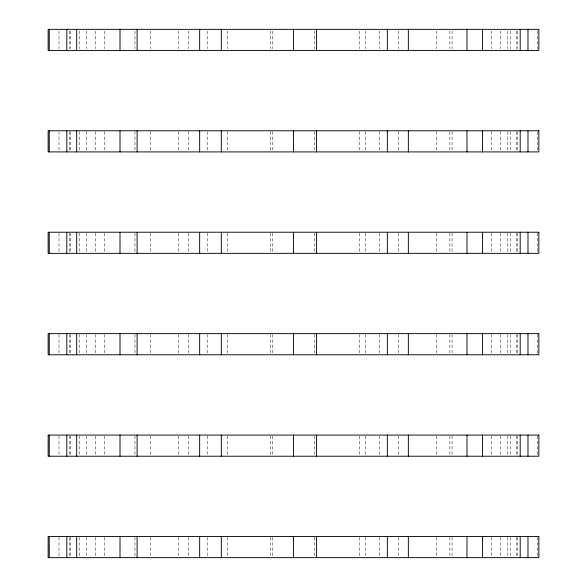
<?xml version="1.0" encoding="UTF-8"?>
<svg xmlns="http://www.w3.org/2000/svg" width="587" height="587" viewBox="0 0 587 587"><rect width="100%" height="100%" fill="white"/><g stroke="black" fill="none" stroke-linecap="round" stroke-linejoin="round"><path stroke-width="0.44" stroke-dasharray="2.94 2.2" d="M537.758 31.111L537.758 48.721M537.758 131.664L537.758 151.035M537.758 233.098L537.758 252.469M537.758 334.531L537.758 353.902M537.758 435.965L537.758 455.336M537.758 537.399L537.758 556.769M517.719 31.111L517.719 48.721M517.719 131.664L517.719 151.035M517.719 233.098L517.719 252.469M517.719 334.531L517.719 353.902M517.719 435.965L517.719 455.336M517.719 537.399L517.719 556.769M516.721 31.111L516.721 48.721M516.721 131.664L516.721 151.035M516.721 233.098L516.721 252.469M516.721 334.531L516.721 353.902M516.721 435.965L516.721 455.336M516.721 537.399L516.721 556.769M510.308 31.111L510.308 48.721M510.308 131.664L510.308 151.035M510.308 233.098L510.308 252.469M510.308 334.531L510.308 353.902M510.308 435.965L510.308 455.336M510.308 537.399L510.308 556.769M507.806 31.111L507.806 48.721M507.806 131.664L507.806 151.035M507.806 233.098L507.806 252.469M507.806 334.531L507.806 353.902M507.806 435.965L507.806 455.336M507.806 537.399L507.806 556.769M500.652 31.111L500.652 48.721M500.652 131.664L500.652 151.035M500.652 233.098L500.652 252.469M500.652 334.531L500.652 353.902M500.652 435.965L500.652 455.336M500.652 537.399L500.652 556.769M491.657 31.111L491.657 48.721M491.657 131.664L491.657 151.035M491.657 233.098L491.657 252.469M491.657 334.531L491.657 353.902M491.657 435.965L491.657 455.336M491.657 537.399L491.657 556.769M452.049 31.111L452.049 48.721M452.049 131.664L452.049 151.035M452.049 233.098L452.049 252.469M452.049 334.531L452.049 353.902M452.049 435.965L452.049 455.336M452.049 537.399L452.049 556.769M449.891 31.111L449.891 48.721M449.891 131.664L449.891 151.035M449.891 233.098L449.891 252.469M449.891 334.531L449.891 353.902M449.891 435.965L449.891 455.336M449.891 537.399L449.891 556.769M436.42 31.111L436.42 48.721M436.42 131.664L436.42 151.035M436.42 233.098L436.42 252.469M436.42 334.531L436.42 353.902M436.42 435.965L436.42 455.336M436.42 537.399L436.42 556.769M398.419 31.111L398.419 48.721M398.419 131.664L398.419 151.035M398.419 233.098L398.419 252.469M398.419 334.531L398.419 353.902M398.419 435.965L398.419 455.336M398.419 537.399L398.419 556.769M379.305 31.111L379.305 48.721M379.305 131.664L379.305 151.035M379.305 233.098L379.305 252.469M379.305 334.531L379.305 353.902M379.305 435.965L379.305 455.336M379.305 537.399L379.305 556.769M365.694 31.111L365.694 48.721M365.694 131.664L365.694 151.035M365.694 233.098L365.694 252.469M365.694 334.531L365.694 353.902M365.694 435.965L365.694 455.336M365.694 537.399L365.694 556.769M359.427 31.111L359.427 48.721M359.427 131.664L359.427 151.035M359.427 233.098L359.427 252.469M359.427 334.531L359.427 353.902M359.427 435.965L359.427 455.336M359.427 537.399L359.427 556.769M314.603 31.111L314.603 48.721M314.603 131.664L314.603 151.035M314.603 233.098L314.603 252.469M314.603 334.531L314.603 353.902M314.603 435.965L314.603 455.336M314.603 537.399L314.603 556.769M272.397 31.111L272.397 48.721M272.397 131.664L272.397 151.035M272.397 233.098L272.397 252.469M272.397 334.531L272.397 353.902M272.397 435.965L272.397 455.336M272.397 537.399L272.397 556.769M270.409 31.111L270.409 48.721M270.409 131.664L270.409 151.035M270.409 233.098L270.409 252.469M270.409 334.531L270.409 353.902M270.409 435.965L270.409 455.336M270.409 537.399L270.409 556.769M227.573 31.111L227.573 48.721M227.573 131.664L227.573 151.035M227.573 233.098L227.573 252.469M227.573 334.531L227.573 353.902M227.573 435.965L227.573 455.336M227.573 537.399L227.573 556.769M207.695 31.111L207.695 48.721M207.695 131.664L207.695 151.035M207.695 233.098L207.695 252.469M207.695 334.531L207.695 353.902M207.695 435.965L207.695 455.336M207.695 537.399L207.695 556.769M188.581 31.111L188.581 48.721M188.581 131.664L188.581 151.035M188.581 233.098L188.581 252.469M188.581 334.531L188.581 353.902M188.581 435.965L188.581 455.336M188.581 537.399L188.581 556.769M178.646 31.111L178.646 48.721M178.646 131.664L178.646 151.035M178.646 233.098L178.646 252.469M178.646 334.531L178.646 353.902M178.646 435.965L178.646 455.336M178.646 537.399L178.646 556.769M150.58 31.111L150.58 48.721M150.58 131.664L150.58 151.035M150.58 233.098L150.58 252.469M150.58 334.531L150.58 353.902M150.58 435.965L150.58 455.336M150.58 537.399L150.58 556.769M134.951 31.111L134.951 48.721M134.951 131.664L134.951 151.035M134.951 233.098L134.951 252.469M134.951 334.531L134.951 353.902M134.951 435.965L134.951 455.336M134.951 537.399L134.951 556.769M104.457 31.111L104.457 48.721M104.457 131.664L104.457 151.035M104.457 233.098L104.457 252.469M104.457 334.531L104.457 353.902M104.457 435.965L104.457 455.336M104.457 537.399L104.457 556.769M95.343 31.111L95.343 48.721M95.343 131.664L95.343 151.035M95.343 233.098L95.343 252.469M95.343 334.531L95.343 353.902M95.343 435.965L95.343 455.336M95.343 537.399L95.343 556.769M86.348 31.111L86.348 48.721M86.348 131.664L86.348 151.035M86.348 233.098L86.348 252.469M86.348 334.531L86.348 353.902M86.348 435.965L86.348 455.336M86.348 537.399L86.348 556.769M79.194 31.111L79.194 48.721M79.194 131.664L79.194 151.035M79.194 233.098L79.194 252.469M79.194 334.531L79.194 353.902M79.194 435.965L79.194 455.336M79.194 537.399L79.194 556.769M70.279 31.111L70.279 48.721M70.279 131.664L70.279 151.035M70.279 233.098L70.279 252.469M70.279 334.531L70.279 353.902M70.279 435.965L70.279 455.336M70.279 537.399L70.279 556.769M69.281 31.111L69.281 48.721M69.281 131.664L69.281 151.035M69.281 233.098L69.281 252.469M69.281 334.531L69.281 353.902M69.281 435.965L69.281 455.336M69.281 537.399L69.281 556.769M59.016 31.111L59.016 48.721M59.016 131.664L59.016 151.035M59.016 233.098L59.016 252.469M59.016 334.531L59.016 353.902M59.016 435.965L59.016 455.336M59.016 537.399L59.016 556.769"/><path stroke-width="0.88" d="M527.984 29.35L527.984 50.482M527.984 130.784L527.984 151.916M527.984 232.217L527.984 253.349M527.984 333.651L527.984 354.783M527.984 435.084L527.984 456.216M527.984 536.518L527.984 557.65M520.192 29.35L520.192 50.482M520.192 130.784L520.192 151.916M520.192 232.217L520.192 253.349M520.192 333.651L520.192 354.783M520.192 435.084L520.192 456.216M520.192 536.518L520.192 557.65M482.543 29.35L482.543 50.482M482.543 130.784L482.543 151.916M482.543 232.217L482.543 253.349M482.543 333.651L482.543 354.783M482.543 435.084L482.543 456.216M482.543 536.518L482.543 557.65M466.988 29.35L466.988 50.482M466.988 130.784L466.988 151.916M466.988 232.217L466.988 253.349M466.988 333.651L466.988 354.783M466.988 435.084L466.988 456.216M466.988 536.518L466.988 557.65M408.354 29.35L408.354 50.482M408.354 130.784L408.354 151.916M408.354 232.217L408.354 253.349M408.354 333.651L408.354 354.783M408.354 435.084L408.354 456.216M408.354 536.518L408.354 557.65M387.339 29.35L387.339 50.482M387.339 130.784L387.339 151.916M387.339 232.217L387.339 253.349M387.339 333.651L387.339 354.783M387.339 435.084L387.339 456.216M387.339 536.518L387.339 557.65M316.591 29.35L316.591 50.482M316.591 130.784L316.591 151.916M316.591 232.217L316.591 253.349M316.591 333.651L316.591 354.783M316.591 435.084L316.591 456.216M316.591 536.518L316.591 557.65M293.5 29.35L293.5 50.482M293.5 130.784L293.5 151.916M293.5 232.217L293.5 253.349M293.5 333.651L293.5 354.783M293.5 435.084L293.5 456.216M293.5 536.518L293.5 557.65M221.306 29.35L221.306 50.482M221.306 130.784L221.306 151.916M221.306 232.217L221.306 253.349M221.306 333.651L221.306 354.783M221.306 435.084L221.306 456.216M221.306 536.518L221.306 557.65M199.661 29.35L199.661 50.482M199.661 130.784L199.661 151.916M199.661 232.217L199.661 253.349M199.661 333.651L199.661 354.783M199.661 435.084L199.661 456.216M199.661 536.518L199.661 557.65M137.109 29.35L137.109 50.482M137.109 130.784L137.109 151.916M137.109 232.217L137.109 253.349M137.109 333.651L137.109 354.783M137.109 435.084L137.109 456.216M137.109 536.518L137.109 557.65M120.012 29.35L120.012 50.482M120.012 130.784L120.012 151.916M120.012 232.217L120.012 253.349M120.012 333.651L120.012 354.783M120.012 435.084L120.012 456.216M120.012 536.518L120.012 557.65M76.692 29.35L76.692 50.482M76.692 130.784L76.692 151.916M76.692 232.217L76.692 253.349M76.692 333.651L76.692 354.783M76.692 435.084L76.692 456.216M76.692 536.518L76.692 557.65M66.808 29.35L66.808 50.482M66.808 130.784L66.808 151.916M66.808 232.217L66.808 253.349M66.808 333.651L66.808 354.783M66.808 435.084L66.808 456.216M66.808 536.518L66.808 557.65M49.242 29.35L49.242 50.482M49.242 130.784L49.242 151.916M49.242 232.217L49.242 253.349M49.242 333.651L49.242 354.783M49.242 435.084L49.242 456.216M49.242 536.518L49.242 557.65M538.851 29.35L48.149 29.35L48.149 50.482L538.851 50.482L538.851 29.35M538.851 130.784L48.149 130.784L48.149 151.916L538.851 151.916L538.851 130.784M538.851 232.217L48.149 232.217L48.149 253.349L538.851 253.349L538.851 232.217M538.851 333.651L48.149 333.651L48.149 354.783L538.851 354.783L538.851 333.651M538.851 435.084L48.149 435.084L48.149 456.216L538.851 456.216L538.851 435.084M538.851 536.518L48.149 536.518L48.149 557.65L538.851 557.65L538.851 536.518"/></g></svg>
